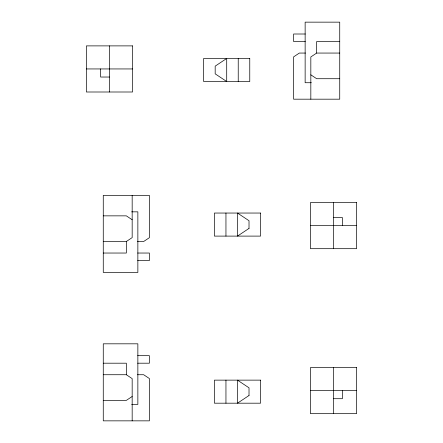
<?xml version="1.0" encoding="UTF-8"?>
<svg xmlns="http://www.w3.org/2000/svg" width="443" height="443" viewBox="0 0 443 443"><rect width="100%" height="100%" fill="white"/><g stroke="black" fill="none" stroke-linecap="round" stroke-linejoin="round"><path stroke-width="0.66" d="M339.731 53.06L316.667 53.06L310.831 56.948L310.831 99.182M103.269 241.507L126.333 241.507L132.169 237.614L132.169 195.385M132.169 396.496L126.333 400.383L103.269 400.383M305.31 34.006L293.609 34.006L293.609 41.531L305.31 41.531M339.731 41.531L316.667 41.531L316.667 53.06M305.498 53.06L299.341 53.06L293.609 56.881L293.609 99.182L339.731 99.182L339.731 22.15L305.138 22.15L305.138 82.725L311.363 82.725M86.413 68.942L132.535 68.942M109.476 77.032L100.627 77.032L100.627 68.942M339.731 78.716L316.667 78.716L310.831 74.823M131.637 211.843L137.862 211.843L137.862 272.417L103.269 272.417L103.269 195.385L149.391 195.385L149.391 237.686L143.659 241.507L137.502 241.507M103.269 215.852L126.333 215.852L132.169 219.739M333.524 217.535L342.373 217.535L342.373 225.625M310.465 225.625L356.587 225.625M103.269 253.036L126.333 253.036L126.333 241.507M137.69 253.036L149.391 253.036L149.391 260.556L137.69 260.556M137.69 355.679L149.391 355.679L149.391 363.199L137.69 363.199M103.269 363.199L126.333 363.199L126.333 374.728L132.169 378.621L132.169 420.85M103.269 374.728L126.333 374.728M137.502 374.728L143.659 374.728L149.391 378.549L149.391 420.85L103.269 420.85L103.269 343.818L137.862 343.818L137.862 404.393L131.637 404.393M310.465 390.61L356.587 390.61M333.524 398.706L342.373 398.706L342.373 390.61M333.524 202.562L333.524 248.684M333.524 367.552L333.524 413.673M238.234 58.459L238.234 81.523M225.952 213.044L225.952 236.102M225.952 380.133L225.952 403.191M109.476 45.884L109.476 92M226.705 58.459L215.176 66.151L215.176 73.837L226.705 81.523L226.705 58.459M249.016 228.416L237.481 236.102L237.481 213.044L249.016 220.73L249.016 228.416M249.016 395.505L237.481 403.191L237.481 380.133L249.016 387.819L249.016 395.505M132.535 45.884L86.413 45.884L86.413 92L132.535 92L132.535 45.884M249.763 58.459L203.647 58.459L203.647 81.523L249.763 81.523L249.763 58.459M356.587 202.562L310.465 202.562L310.465 248.684L356.587 248.684L356.587 202.562M260.545 213.044L214.423 213.044L214.423 236.102L260.545 236.102L260.545 213.044M356.587 367.552L310.465 367.552L310.465 413.673L356.587 413.673L356.587 367.552M260.545 380.133L214.423 380.133L214.423 403.191L260.545 403.191L260.545 380.133"/></g></svg>
